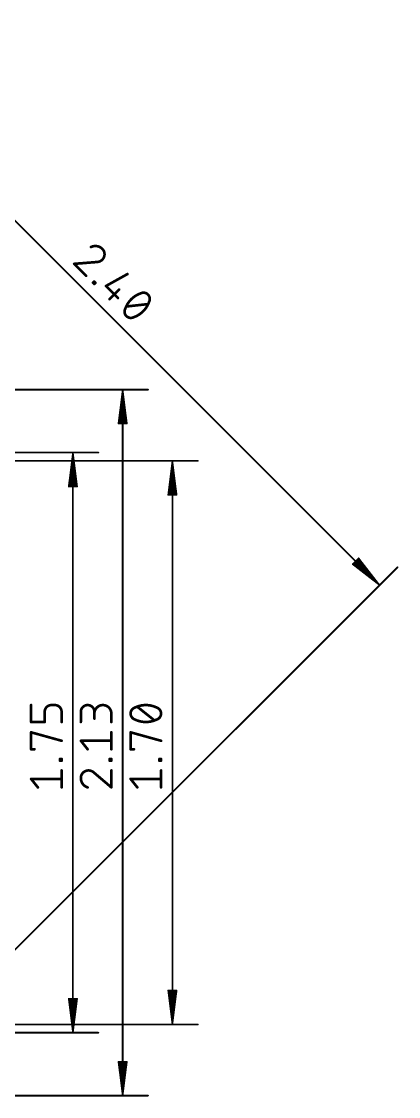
# Model space of a CAD drawing. Extents: x -17 to 92, y -61 to 85.
# Drawn here: x 55.8 to 84.6, y 0.8 to 83.2 of the extents above; entities that cross this region are included whole.
import ezdxf

# ---------------------------------------------------------------- set-up
doc = ezdxf.new("R2010")
doc.units = 0
doc.layers.add('47', color=253, linetype='CONTINUOUS')

msp = doc.modelspace()

# ---------------------------------------------------------------- linework, layer by layer
at = {"layer": '47'}
for points, const_width in [([(40.051, 83.139), (83.139, 40.051)], 0.13), ([(61.4817, 64.7698), (59.7834, 64.6322)], 0.2032), ([(59.7834, 64.6322), (60.7014, 63.7142)], 0.2032), ([(63.8698, 63.8504), (62.2175, 62.9324)], 0.2032), ([(61.2299, 63.1856), (61.3217, 63.2774)], 0.2032), ([(61.3217, 63.0938), (61.2299, 63.1856)], 0.2032), ([(61.3217, 63.2774), (61.4135, 63.1856)], 0.2032), ([(61.4135, 63.1856), (61.3217, 63.0938)], 0.2032), ([(62.2175, 62.9324), (63.1355, 62.0145)], 0.2032), ([(63.2273, 62.6571), (62.4929, 61.9227)], 0.2032), ([(63.7856, 61.3643), (65.438, 61.5479)], 0.2032), ([(27.94, 54.991), (65.45, 54.991)], 0.13), ([(63.5, 54.926), (63.1808, 52.391)], 0.13), ([(63.5, 54.926), (63.24, 52.391)], 0.13), ([(63.5, 54.926), (63.37, 52.391)], 0.13), ([(63.5, 54.926), (63.5, 0.954)], 0.13), ([(63.8192, 52.391), (63.5, 54.926)], 0.13), ([(63.63, 52.391), (63.5, 54.926)], 0.13), ([(63.76, 52.391), (63.5, 54.926)], 0.13), ([(63.1808, 52.391), (63.8192, 52.391)], 0.13), ([(27.94, 50.165), (61.64, 50.165)], 0.13), ([(49.53, 49.53), (69.26, 49.53)], 0.13), ([(59.69, 50.1), (59.3708, 47.565)], 0.13), ([(59.69, 50.1), (59.43, 47.565)], 0.13), ([(59.69, 50.1), (59.56, 47.565)], 0.13), ([(59.69, 50.1), (59.69, 5.78)], 0.13), ([(60.0092, 47.565), (59.69, 50.1)], 0.13), ([(59.82, 47.565), (59.69, 50.1)], 0.13), ([(59.95, 47.565), (59.69, 50.1)], 0.13), ([(67.31, 49.465), (66.9908, 46.93)], 0.13), ([(67.31, 49.465), (67.05, 46.93)], 0.13), ([(67.31, 49.465), (67.18, 46.93)], 0.13), ([(67.31, 49.465), (67.31, 6.415)], 0.13), ([(67.6292, 46.93), (67.31, 49.465)], 0.13), ([(67.44, 46.93), (67.31, 49.465)], 0.13), ([(67.57, 46.93), (67.31, 49.465)], 0.13), ([(59.3708, 47.565), (60.0092, 47.565)], 0.13), ([(66.9908, 46.93), (67.6292, 46.93)], 0.13), ([(81.5723, 42.0692), (81.1208, 41.6177)], 0.13), ([(83.139, 40.051), (81.5304, 42.0273)], 0.13), ([(83.139, 40.051), (81.5723, 42.0692)], 0.13), ([(49.53, 6.35), (84.5639, 41.3839)], 0.13), ([(81.1208, 41.6177), (83.139, 40.051)], 0.13), ([(81.1627, 41.6596), (83.139, 40.051)], 0.13), ([(81.2546, 41.7516), (83.139, 40.051)], 0.13), ([(83.139, 40.051), (81.4384, 41.9354)], 0.13), ([(56.4866, 29.5223), (56.4866, 30.8205)], 0.2032), ([(58.3041, 30.8205), (58.0445, 30.8205)], 0.2032), ([(65.9241, 29.6521), (64.6259, 30.6907)], 0.2032), ([(57.5252, 30.3013), (57.5252, 29.5223)], 0.2032), ([(58.8234, 29.5223), (58.8234, 30.3013)], 0.2032), ([(60.2966, 29.5223), (60.2966, 30.3013)], 0.2032), ([(61.3352, 30.3013), (61.3352, 29.782)], 0.2032), ([(62.6334, 29.5223), (62.6334, 30.1714)], 0.2032), ([(57.5252, 29.5223), (56.4866, 29.5223)], 0.2032), ([(56.4866, 27.4344), (56.4866, 28.7327)], 0.2032), ([(56.4866, 28.7327), (58.8234, 28.0836)], 0.2032), ([(62.6334, 27.4344), (62.6334, 28.7327)], 0.2032), ([(64.1066, 27.4344), (64.1066, 28.7327)], 0.2032), ([(64.1066, 28.7327), (66.4434, 28.0836)], 0.2032), ([(60.8159, 27.4344), (60.2966, 28.0836)], 0.2032), ([(60.2966, 28.0836), (62.6334, 28.0836)], 0.2032), ([(56.7462, 27.4344), (56.4866, 27.4344)], 0.2032), ([(64.3662, 27.4344), (64.1066, 27.4344)], 0.2032), ([(58.6936, 26.5571), (58.6936, 26.687)], 0.2032), ([(58.6936, 26.687), (58.8234, 26.687)], 0.2032), ([(58.8234, 26.5571), (58.6936, 26.5571)], 0.2032), ([(58.8234, 26.687), (58.8234, 26.5571)], 0.2032), ([(62.5036, 26.5571), (62.5036, 26.687)], 0.2032), ([(62.5036, 26.687), (62.6334, 26.687)], 0.2032), ([(62.6334, 26.5571), (62.5036, 26.5571)], 0.2032), ([(62.6334, 26.687), (62.6334, 26.5571)], 0.2032), ([(66.3136, 26.5571), (66.3136, 26.687)], 0.2032), ([(66.3136, 26.687), (66.4434, 26.687)], 0.2032), ([(66.4434, 26.5571), (66.3136, 26.5571)], 0.2032), ([(66.4434, 26.687), (66.4434, 26.5571)], 0.2032), ([(58.8234, 24.5114), (58.8234, 25.8096)], 0.2032), ([(61.3352, 25.6149), (62.6334, 24.5114)], 0.2032), ([(62.6334, 24.5114), (62.6334, 25.8096)], 0.2032), ([(66.4434, 24.5114), (66.4434, 25.8096)], 0.2032), ([(57.0059, 24.5114), (56.4866, 25.1605)], 0.2032), ([(56.4866, 25.1605), (58.8234, 25.1605)], 0.2032), ([(64.6259, 24.5114), (64.1066, 25.1605)], 0.2032), ([(64.1066, 25.1605), (66.4434, 25.1605)], 0.2032), ([(59.69, 5.78), (59.3708, 8.315)], 0.13), ([(59.3708, 8.315), (60.0092, 8.315)], 0.13), ([(59.69, 5.78), (59.43, 8.315)], 0.13), ([(59.69, 5.78), (59.56, 8.315)], 0.13), ([(60.0092, 8.315), (59.69, 5.78)], 0.13), ([(59.82, 8.315), (59.69, 5.78)], 0.13), ([(59.95, 8.315), (59.69, 5.78)], 0.13), ([(67.31, 6.415), (66.9908, 8.95)], 0.13), ([(66.9908, 8.95), (67.6292, 8.95)], 0.13), ([(67.31, 6.415), (67.05, 8.95)], 0.13), ([(67.31, 6.415), (67.18, 8.95)], 0.13), ([(67.6292, 8.95), (67.31, 6.415)], 0.13), ([(67.44, 8.95), (67.31, 6.415)], 0.13), ([(67.57, 8.95), (67.31, 6.415)], 0.13), ([(27.94, 5.715), (61.64, 5.715)], 0.13), ([(49.53, 6.35), (69.26, 6.35)], 0.13), ([(63.5, 0.954), (63.1808, 3.489)], 0.13), ([(63.1808, 3.489), (63.8192, 3.489)], 0.13), ([(63.5, 0.954), (63.24, 3.489)], 0.13), ([(63.5, 0.954), (63.37, 3.489)], 0.13), ([(63.8192, 3.489), (63.5, 0.954)], 0.13), ([(63.63, 3.489), (63.5, 0.954)], 0.13), ([(63.76, 3.489), (63.5, 0.954)], 0.13), ([(27.94, 0.889), (65.45, 0.889)], 0.13)]:
    msp.add_lwpolyline(points, dxfattribs=dict(at, const_width=const_width))
for points, const_width in [([(61.9407, 65.7796, 0.3252), (61.0686, 65.9173)], 0.2032), ([(61.0455, 65.9626, 1), (61.0917, 65.8721)], 0.1016), ([(61.9766, 65.8155, 1), (61.9047, 65.7437)], 0.1016), ([(61.9407, 64.9534, 0.4142), (61.9407, 65.7796)], 0.2032), ([(61.9047, 65.7437, 1), (61.9766, 65.8155)], 0.1016), ([(59.8193, 64.6681, 1), (59.7475, 64.5962)], 0.1016), ([(59.7793, 64.6828, 1), (59.7875, 64.5815)], 0.1016), ([(61.4817, 64.7698, 0.2053), (61.9407, 64.9534)], 0.2032), ([(61.4829, 64.8206, 1), (61.4804, 64.7191)], 0.1016), ([(61.4858, 64.7192, 1), (61.4776, 64.8205)], 0.1016), ([(61.9047, 64.9894, 1), (61.9766, 64.9175)], 0.1016), ([(61.9766, 64.9175, 1), (61.9047, 64.9894)], 0.1016), ([(60.6655, 63.6782, 1), (60.7373, 63.7501)], 0.1016), ([(63.8945, 63.806, 1), (63.8452, 63.8948)], 0.1016), ([(61.2659, 63.2215, 1), (61.194, 63.1497)], 0.1016), ([(61.194, 63.2215, 1), (61.2659, 63.1497)], 0.1016), ([(61.3577, 63.3133, 1), (61.2858, 63.2415)], 0.1016), ([(61.2858, 63.1297, 1), (61.3577, 63.0579)], 0.1016), ([(61.3577, 63.2415, 1), (61.2858, 63.3133)], 0.1016), ([(61.2858, 63.0579, 1), (61.3577, 63.1297)], 0.1016), ([(61.4495, 63.1497, 1), (61.3776, 63.2215)], 0.1016), ([(61.3776, 63.1497, 1), (61.4495, 63.2215)], 0.1016), ([(62.1928, 62.9769, 1), (62.2421, 62.888)], 0.1016), ([(62.2534, 62.9684, 1), (62.1816, 62.8965)], 0.1016), ([(63.2632, 62.6211, 1), (63.1913, 62.693)], 0.1016), ([(62.457, 61.9586, 1), (62.5288, 61.8867)], 0.1016), ([(63.0995, 61.9785, 1), (63.1714, 62.0504)], 0.1016), ([(64.1528, 61.9151, 0.1139), (63.6938, 61.1807)], 0.2032), ([(64.8872, 62.3741, 0.1139), (64.1528, 61.9151)], 0.2032), ([(64.1169, 61.951, 1), (64.1887, 61.8792)], 0.1016), ([(64.1887, 61.8792, 1), (64.1169, 61.951)], 0.1016), ([(65.438, 62.2823, 0.3205), (64.8872, 62.3741)], 0.2032), ([(64.8649, 62.4197, 1), (64.9095, 62.3284)], 0.1016), ([(64.9038, 62.326, 1), (64.8707, 62.4221)], 0.1016), ([(65.0708, 60.9971, 0.1139), (65.5298, 61.7315)], 0.2032), ([(65.5298, 61.7315, 0.3205), (65.438, 62.2823)], 0.2032), ([(65.4739, 62.3182, 1), (65.4021, 62.2464)], 0.1016), ([(65.4021, 62.2464, 1), (65.4739, 62.3182)], 0.1016), ([(65.4842, 61.7538, 1), (65.5754, 61.7092)], 0.1016), ([(65.5778, 61.7149, 1), (65.4818, 61.748)], 0.1016), ([(63.6938, 61.1807, 0.3205), (63.7856, 60.6299)], 0.2032), ([(63.6458, 61.1972, 1), (63.7419, 61.1641)], 0.1016), ([(63.7395, 61.1584, 1), (63.6482, 61.203)], 0.1016), ([(63.78, 61.4148, 1), (63.7912, 61.3138)], 0.1016), ([(64.3364, 60.5381, 0.1139), (65.0708, 60.9971)], 0.2032), ([(65.0349, 61.033, 1), (65.1067, 60.9612)], 0.1016), ([(65.1067, 60.9612, 1), (65.0349, 61.033)], 0.1016), ([(65.4436, 61.4974, 1), (65.4324, 61.5984)], 0.1016), ([(63.7856, 60.6299, 0.3205), (64.3364, 60.5381)], 0.2032), ([(63.8215, 60.6658, 1), (63.7497, 60.594)], 0.1016), ([(63.7497, 60.594, 1), (63.8215, 60.6658)], 0.1016), ([(64.3199, 60.5861, 1), (64.353, 60.4901)], 0.1016), ([(64.3587, 60.4925, 1), (64.3141, 60.5837)], 0.1016), ([(63.5325, 54.926, 1), (63.4675, 54.926)], 0.065), ([(63.5322, 54.9301, 1), (63.4678, 54.9219)], 0.065), ([(63.5325, 54.9243, 1), (63.4675, 54.9277)], 0.065), ([(63.5325, 54.9277, 1), (63.4675, 54.9243)], 0.065), ([(63.5323, 54.9293, 1), (63.4677, 54.9227)], 0.065), ([(63.5323, 54.9227, 1), (63.4677, 54.9293)], 0.065), ([(63.5322, 54.9219, 1), (63.4678, 54.9301)], 0.065), ([(65.45, 54.9585, 1), (65.45, 55.0235)], 0.065), ([(63.1485, 52.3951, 1), (63.213, 52.3869)], 0.065), ([(63.1808, 52.4235, 1), (63.1808, 52.3585)], 0.065), ([(63.2077, 52.3943, 1), (63.2723, 52.3877)], 0.065), ([(63.3375, 52.3927, 1), (63.4025, 52.3893)], 0.065), ([(63.5975, 52.3893, 1), (63.6625, 52.3927)], 0.065), ([(63.7277, 52.3877, 1), (63.7923, 52.3943)], 0.065), ([(63.787, 52.3869, 1), (63.8515, 52.3951)], 0.065), ([(63.8192, 52.3585, 1), (63.8192, 52.4235)], 0.065), ([(59.7225, 50.1, 1), (59.6575, 50.1)], 0.065), ([(59.7222, 50.1041, 1), (59.6578, 50.0959)], 0.065), ([(59.7225, 50.0983, 1), (59.6575, 50.1017)], 0.065), ([(59.7225, 50.1017, 1), (59.6575, 50.0983)], 0.065), ([(59.7223, 50.1033, 1), (59.6577, 50.0967)], 0.065), ([(59.7223, 50.0967, 1), (59.6577, 50.1033)], 0.065), ([(59.7222, 50.0959, 1), (59.6578, 50.1041)], 0.065), ([(61.64, 50.1325, 1), (61.64, 50.1975)], 0.065), ([(67.3425, 49.465, 1), (67.2775, 49.465)], 0.065), ([(67.3422, 49.4691, 1), (67.2778, 49.4609)], 0.065), ([(67.3425, 49.4633, 1), (67.2775, 49.4667)], 0.065), ([(67.3425, 49.4667, 1), (67.2775, 49.4633)], 0.065), ([(67.3423, 49.4683, 1), (67.2777, 49.4617)], 0.065), ([(67.3423, 49.4617, 1), (67.2777, 49.4683)], 0.065), ([(67.3422, 49.4609, 1), (67.2778, 49.4691)], 0.065), ([(69.26, 49.4975, 1), (69.26, 49.5625)], 0.065), ([(59.3385, 47.5691, 1), (59.403, 47.5609)], 0.065), ([(59.3708, 47.5975, 1), (59.3708, 47.5325)], 0.065), ([(59.3977, 47.5683, 1), (59.4623, 47.5617)], 0.065), ([(59.5275, 47.5667, 1), (59.5925, 47.5633)], 0.065), ([(59.7875, 47.5633, 1), (59.8525, 47.5667)], 0.065), ([(59.9177, 47.5617, 1), (59.9823, 47.5683)], 0.065), ([(59.977, 47.5609, 1), (60.0415, 47.5691)], 0.065), ([(60.0092, 47.5325, 1), (60.0092, 47.5975)], 0.065), ([(66.9585, 46.9341, 1), (67.023, 46.9259)], 0.065), ([(66.9908, 46.9625, 1), (66.9908, 46.8975)], 0.065), ([(67.0177, 46.9333, 1), (67.0823, 46.9267)], 0.065), ([(67.1475, 46.9317, 1), (67.2125, 46.9283)], 0.065), ([(67.4075, 46.9283, 1), (67.4725, 46.9317)], 0.065), ([(67.5377, 46.9267, 1), (67.6023, 46.9333)], 0.065), ([(67.597, 46.9259, 1), (67.6615, 46.9341)], 0.065), ([(67.6292, 46.8975, 1), (67.6292, 46.9625)], 0.065), ([(81.5556, 42.0478, 1), (81.5052, 42.0068)], 0.065), ([(81.5979, 42.0891, 1), (81.5466, 42.0493)], 0.065), ([(81.5952, 42.0462, 1), (81.5493, 42.0922)], 0.065), ([(81.1407, 41.6434, 1), (81.1009, 41.5921)], 0.065), ([(81.0978, 41.6407, 1), (81.1438, 41.5948)], 0.065), ([(81.1832, 41.6848, 1), (81.1422, 41.6344)], 0.065), ([(81.2764, 41.7757, 1), (81.2328, 41.7274)], 0.065), ([(81.4626, 41.9572, 1), (81.4143, 41.9136)], 0.065), ([(84.5868, 41.3609, 1), (84.5409, 41.4068)], 0.065), ([(83.1134, 40.031, 1), (83.1647, 40.0709)], 0.065), ([(83.1138, 40.0304, 1), (83.1642, 40.0715)], 0.065), ([(83.1149, 40.0292, 1), (83.1632, 40.0727)], 0.065), ([(83.1161, 40.028, 1), (83.162, 40.0739)], 0.065), ([(83.1173, 40.0268, 1), (83.1608, 40.0751)], 0.065), ([(83.1185, 40.0258, 1), (83.1596, 40.0762)], 0.065), ([(83.1191, 40.0253, 1), (83.159, 40.0766)], 0.065), ([(56.5374, 30.8205, 1), (56.4358, 30.8205)], 0.1016), ([(58.0445, 30.8205, 0.4142), (57.5252, 30.3013)], 0.2032), ([(58.0445, 30.8713, 1), (58.0445, 30.7697)], 0.1016), ([(58.0445, 30.7697, 1), (58.0445, 30.8713)], 0.1016), ([(58.8234, 30.3013, 0.4142), (58.3041, 30.8205)], 0.2032), ([(58.3041, 30.8713, 1), (58.3041, 30.7697)], 0.1016), ([(58.3041, 30.7697, 1), (58.3041, 30.8713)], 0.1016), ([(61.3352, 30.3013, 1), (60.2966, 30.3013)], 0.2032), ([(62.6334, 30.1714, 1), (61.3352, 30.1714)], 0.2032), ([(64.4312, 30.6258, 0.3205), (64.1066, 30.1714)], 0.2032), ([(64.4089, 30.6715, 1), (64.4534, 30.5801)], 0.1016), ([(65.275, 30.8205, 0.1139), (64.4312, 30.6258)], 0.2032), ([(64.4476, 30.5778, 1), (64.4147, 30.6739)], 0.1016), ([(64.6576, 30.7304, 1), (64.5942, 30.6511)], 0.1016), ([(66.1188, 30.6258, 0.1139), (65.275, 30.8205)], 0.2032), ([(65.275, 30.8713, 1), (65.275, 30.7697)], 0.1016), ([(65.275, 30.7697, 1), (65.275, 30.8713)], 0.1016), ([(66.4434, 30.1714, 0.3205), (66.1188, 30.6258)], 0.2032), ([(66.1353, 30.6739, 1), (66.1024, 30.5778)], 0.1016), ([(66.0966, 30.5801, 1), (66.1411, 30.6715)], 0.1016), ([(57.576, 30.3013, 1), (57.4744, 30.3013)], 0.1016), ([(57.4744, 30.3013, 1), (57.576, 30.3013)], 0.1016), ([(58.8742, 30.3013, 1), (58.7726, 30.3013)], 0.1016), ([(58.7726, 30.3013, 1), (58.8742, 30.3013)], 0.1016), ([(60.3474, 30.3013, 1), (60.2458, 30.3013)], 0.1016), ([(60.2458, 30.3013, 1), (60.3474, 30.3013)], 0.1016), ([(61.386, 30.3013, 1), (61.2844, 30.3013)], 0.1016), ([(61.2844, 30.3013, 1), (61.386, 30.3013)], 0.1016), ([(61.2844, 30.1714, 1), (61.386, 30.1714)], 0.1016), ([(61.2844, 29.782, 1), (61.386, 29.782)], 0.1016), ([(62.6842, 30.1714, 1), (62.5826, 30.1714)], 0.1016), ([(62.5826, 30.1714, 1), (62.6842, 30.1714)], 0.1016), ([(64.1066, 30.1714, 0.3205), (64.4312, 29.7171)], 0.2032), ([(64.1574, 30.1714, 1), (64.0558, 30.1714)], 0.1016), ([(64.0558, 30.1714, 1), (64.1574, 30.1714)], 0.1016), ([(64.4312, 29.7171, 0.1139), (65.275, 29.5223)], 0.2032), ([(64.4534, 29.7627, 1), (64.4089, 29.6714)], 0.1016), ([(64.4147, 29.669, 1), (64.4476, 29.7651)], 0.1016), ([(65.275, 29.5223, 0.1139), (66.1188, 29.7171)], 0.2032), ([(65.8924, 29.6125, 1), (65.9558, 29.6918)], 0.1016), ([(66.1188, 29.7171, 0.3205), (66.4434, 30.1714)], 0.2032), ([(66.1024, 29.7651, 1), (66.1353, 29.669)], 0.1016), ([(66.1411, 29.6714, 1), (66.0966, 29.7627)], 0.1016), ([(66.4942, 30.1714, 1), (66.3926, 30.1714)], 0.1016), ([(66.3926, 30.1714, 1), (66.4942, 30.1714)], 0.1016), ([(56.4866, 29.5731, 1), (56.4866, 29.4715)], 0.1016), ([(56.4358, 29.5223, 1), (56.5374, 29.5223)], 0.1016), ([(56.5374, 28.7327, 1), (56.4358, 28.7327)], 0.1016), ([(56.5002, 28.7816, 1), (56.473, 28.6837)], 0.1016), ([(57.4744, 29.5223, 1), (57.576, 29.5223)], 0.1016), ([(57.5252, 29.4715, 1), (57.5252, 29.5731)], 0.1016), ([(58.7726, 29.5223, 1), (58.8742, 29.5223)], 0.1016), ([(60.2458, 29.5223, 1), (60.3474, 29.5223)], 0.1016), ([(62.5826, 29.5223, 1), (62.6842, 29.5223)], 0.1016), ([(62.6842, 28.7327, 1), (62.5826, 28.7327)], 0.1016), ([(64.1574, 28.7327, 1), (64.0558, 28.7327)], 0.1016), ([(64.1202, 28.7816, 1), (64.093, 28.6837)], 0.1016), ([(65.275, 29.5731, 1), (65.275, 29.4715)], 0.1016), ([(65.275, 29.4715, 1), (65.275, 29.5731)], 0.1016), ([(58.8098, 28.0346, 1), (58.837, 28.1325)], 0.1016), ([(60.3363, 28.1153, 1), (60.2569, 28.0518)], 0.1016), ([(60.2966, 28.1344, 1), (60.2966, 28.0328)], 0.1016), ([(62.6334, 28.0328, 1), (62.6334, 28.1344)], 0.1016), ([(66.4298, 28.0346, 1), (66.457, 28.1325)], 0.1016), ([(56.4866, 27.4852, 1), (56.4866, 27.3836)], 0.1016), ([(56.4358, 27.4344, 1), (56.5374, 27.4344)], 0.1016), ([(56.7462, 27.3836, 1), (56.7462, 27.4852)], 0.1016), ([(60.7762, 27.4027, 1), (60.8556, 27.4662)], 0.1016), ([(62.5826, 27.4344, 1), (62.6842, 27.4344)], 0.1016), ([(64.1066, 27.4852, 1), (64.1066, 27.3836)], 0.1016), ([(64.0558, 27.4344, 1), (64.1574, 27.4344)], 0.1016), ([(64.3662, 27.3836, 1), (64.3662, 27.4852)], 0.1016), ([(58.7444, 26.687, 1), (58.6428, 26.687)], 0.1016), ([(58.6936, 26.7378, 1), (58.6936, 26.6362)], 0.1016), ([(58.6936, 26.6079, 1), (58.6936, 26.5063)], 0.1016), ([(58.6428, 26.5571, 1), (58.7444, 26.5571)], 0.1016), ([(58.8742, 26.687, 1), (58.7726, 26.687)], 0.1016), ([(58.7726, 26.5571, 1), (58.8742, 26.5571)], 0.1016), ([(58.8234, 26.6362, 1), (58.8234, 26.7378)], 0.1016), ([(58.8234, 26.5063, 1), (58.8234, 26.6079)], 0.1016), ([(62.5544, 26.687, 1), (62.4528, 26.687)], 0.1016), ([(62.5036, 26.7378, 1), (62.5036, 26.6362)], 0.1016), ([(62.5036, 26.6079, 1), (62.5036, 26.5063)], 0.1016), ([(62.4528, 26.5571, 1), (62.5544, 26.5571)], 0.1016), ([(62.6842, 26.687, 1), (62.5826, 26.687)], 0.1016), ([(62.5826, 26.5571, 1), (62.6842, 26.5571)], 0.1016), ([(62.6334, 26.6362, 1), (62.6334, 26.7378)], 0.1016), ([(62.6334, 26.5063, 1), (62.6334, 26.6079)], 0.1016), ([(66.3644, 26.687, 1), (66.2628, 26.687)], 0.1016), ([(66.3136, 26.7378, 1), (66.3136, 26.6362)], 0.1016), ([(66.3136, 26.6079, 1), (66.3136, 26.5063)], 0.1016), ([(66.2628, 26.5571, 1), (66.3644, 26.5571)], 0.1016), ([(66.4942, 26.687, 1), (66.3926, 26.687)], 0.1016), ([(66.3926, 26.5571, 1), (66.4942, 26.5571)], 0.1016), ([(66.4434, 26.6362, 1), (66.4434, 26.7378)], 0.1016), ([(66.4434, 26.5063, 1), (66.4434, 26.6079)], 0.1016), ([(58.8742, 25.8096, 1), (58.7726, 25.8096)], 0.1016), ([(60.8808, 25.8096, 0.4142), (60.2966, 25.2254)], 0.2032), ([(61.3352, 25.6149, 0.2053), (60.8808, 25.8096)], 0.2032), ([(60.8808, 25.8604, 1), (60.8808, 25.7588)], 0.1016), ([(60.8808, 25.7588, 1), (60.8808, 25.8604)], 0.1016), ([(61.3681, 25.6536, 1), (61.3023, 25.5762)], 0.1016), ([(61.2984, 25.5799, 1), (61.372, 25.6499)], 0.1016), ([(62.6842, 25.8096, 1), (62.5826, 25.8096)], 0.1016), ([(66.4942, 25.8096, 1), (66.3926, 25.8096)], 0.1016), ([(56.5263, 25.1923, 1), (56.4469, 25.1288)], 0.1016), ([(56.4866, 25.2113, 1), (56.4866, 25.1097)], 0.1016), ([(58.8234, 25.1097, 1), (58.8234, 25.2113)], 0.1016), ([(60.2966, 25.2254, 0.3252), (60.8159, 24.5114)], 0.2032), ([(60.3474, 25.2254, 1), (60.2458, 25.2254)], 0.1016), ([(60.2458, 25.2254, 1), (60.3474, 25.2254)], 0.1016), ([(64.1463, 25.1923, 1), (64.0669, 25.1288)], 0.1016), ([(64.1066, 25.2113, 1), (64.1066, 25.1097)], 0.1016), ([(66.4434, 25.1097, 1), (66.4434, 25.2113)], 0.1016), ([(56.9662, 24.4797, 1), (57.0456, 24.5432)], 0.1016), ([(58.7726, 24.5114, 1), (58.8742, 24.5114)], 0.1016), ([(60.8002, 24.4631, 1), (60.8315, 24.5597)], 0.1016), ([(62.5826, 24.5114, 1), (62.6842, 24.5114)], 0.1016), ([(62.6005, 24.4727, 1), (62.6663, 24.5501)], 0.1016), ([(64.5862, 24.4797, 1), (64.6656, 24.5432)], 0.1016), ([(66.3926, 24.5114, 1), (66.4942, 24.5114)], 0.1016), ([(59.403, 8.3191, 1), (59.3385, 8.3109)], 0.065), ([(59.3708, 8.3475, 1), (59.3708, 8.2825)], 0.065), ([(59.4623, 8.3183, 1), (59.3977, 8.3117)], 0.065), ([(59.5925, 8.3167, 1), (59.5275, 8.3133)], 0.065), ([(59.8525, 8.3133, 1), (59.7875, 8.3167)], 0.065), ([(59.9823, 8.3117, 1), (59.9177, 8.3183)], 0.065), ([(60.0415, 8.3109, 1), (59.977, 8.3191)], 0.065), ([(60.0092, 8.2825, 1), (60.0092, 8.3475)], 0.065), ([(67.023, 8.9541, 1), (66.9585, 8.9459)], 0.065), ([(66.9908, 8.9825, 1), (66.9908, 8.9175)], 0.065), ([(67.0823, 8.9533, 1), (67.0177, 8.9467)], 0.065), ([(67.2125, 8.9517, 1), (67.1475, 8.9483)], 0.065), ([(67.4725, 8.9483, 1), (67.4075, 8.9517)], 0.065), ([(67.6023, 8.9467, 1), (67.5377, 8.9533)], 0.065), ([(67.6615, 8.9459, 1), (67.597, 8.9541)], 0.065), ([(67.6292, 8.9175, 1), (67.6292, 8.9825)], 0.065), ([(59.6578, 5.7841, 1), (59.7222, 5.7759)], 0.065), ([(59.6577, 5.7833, 1), (59.7223, 5.7767)], 0.065), ([(59.6575, 5.7783, 1), (59.7225, 5.7817)], 0.065), ([(59.6575, 5.7817, 1), (59.7225, 5.7783)], 0.065), ([(59.6575, 5.78, 1), (59.7225, 5.78)], 0.065), ([(59.6577, 5.7767, 1), (59.7223, 5.7833)], 0.065), ([(59.6578, 5.7759, 1), (59.7222, 5.7841)], 0.065), ([(61.64, 5.6825, 1), (61.64, 5.7475)], 0.065), ([(67.2778, 6.4191, 1), (67.3422, 6.4109)], 0.065), ([(67.2777, 6.4183, 1), (67.3423, 6.4117)], 0.065), ([(67.2775, 6.4133, 1), (67.3425, 6.4167)], 0.065), ([(67.2775, 6.4167, 1), (67.3425, 6.4133)], 0.065), ([(67.2775, 6.415, 1), (67.3425, 6.415)], 0.065), ([(67.2777, 6.4117, 1), (67.3423, 6.4183)], 0.065), ([(67.2778, 6.4109, 1), (67.3422, 6.4191)], 0.065), ([(69.26, 6.3175, 1), (69.26, 6.3825)], 0.065), ([(63.213, 3.4931, 1), (63.1485, 3.4849)], 0.065), ([(63.1808, 3.5215, 1), (63.1808, 3.4565)], 0.065), ([(63.2723, 3.4923, 1), (63.2077, 3.4857)], 0.065), ([(63.4025, 3.4907, 1), (63.3375, 3.4873)], 0.065), ([(63.6625, 3.4873, 1), (63.5975, 3.4907)], 0.065), ([(63.7923, 3.4857, 1), (63.7277, 3.4923)], 0.065), ([(63.8515, 3.4849, 1), (63.787, 3.4931)], 0.065), ([(63.8192, 3.4565, 1), (63.8192, 3.5215)], 0.065), ([(63.4678, 0.9581, 1), (63.5322, 0.9499)], 0.065), ([(63.4677, 0.9573, 1), (63.5323, 0.9507)], 0.065), ([(63.4675, 0.9523, 1), (63.5325, 0.9557)], 0.065), ([(63.4675, 0.9557, 1), (63.5325, 0.9523)], 0.065), ([(63.4675, 0.954, 1), (63.5325, 0.954)], 0.065), ([(63.4677, 0.9507, 1), (63.5323, 0.9573)], 0.065), ([(63.4678, 0.9499, 1), (63.5322, 0.9581)], 0.065), ([(65.45, 0.8565, 1), (65.45, 0.9215)], 0.065)]:
    msp.add_lwpolyline(points, format="xyb", dxfattribs=dict(at, const_width=const_width))

doc.saveas('drawing.dxf')
